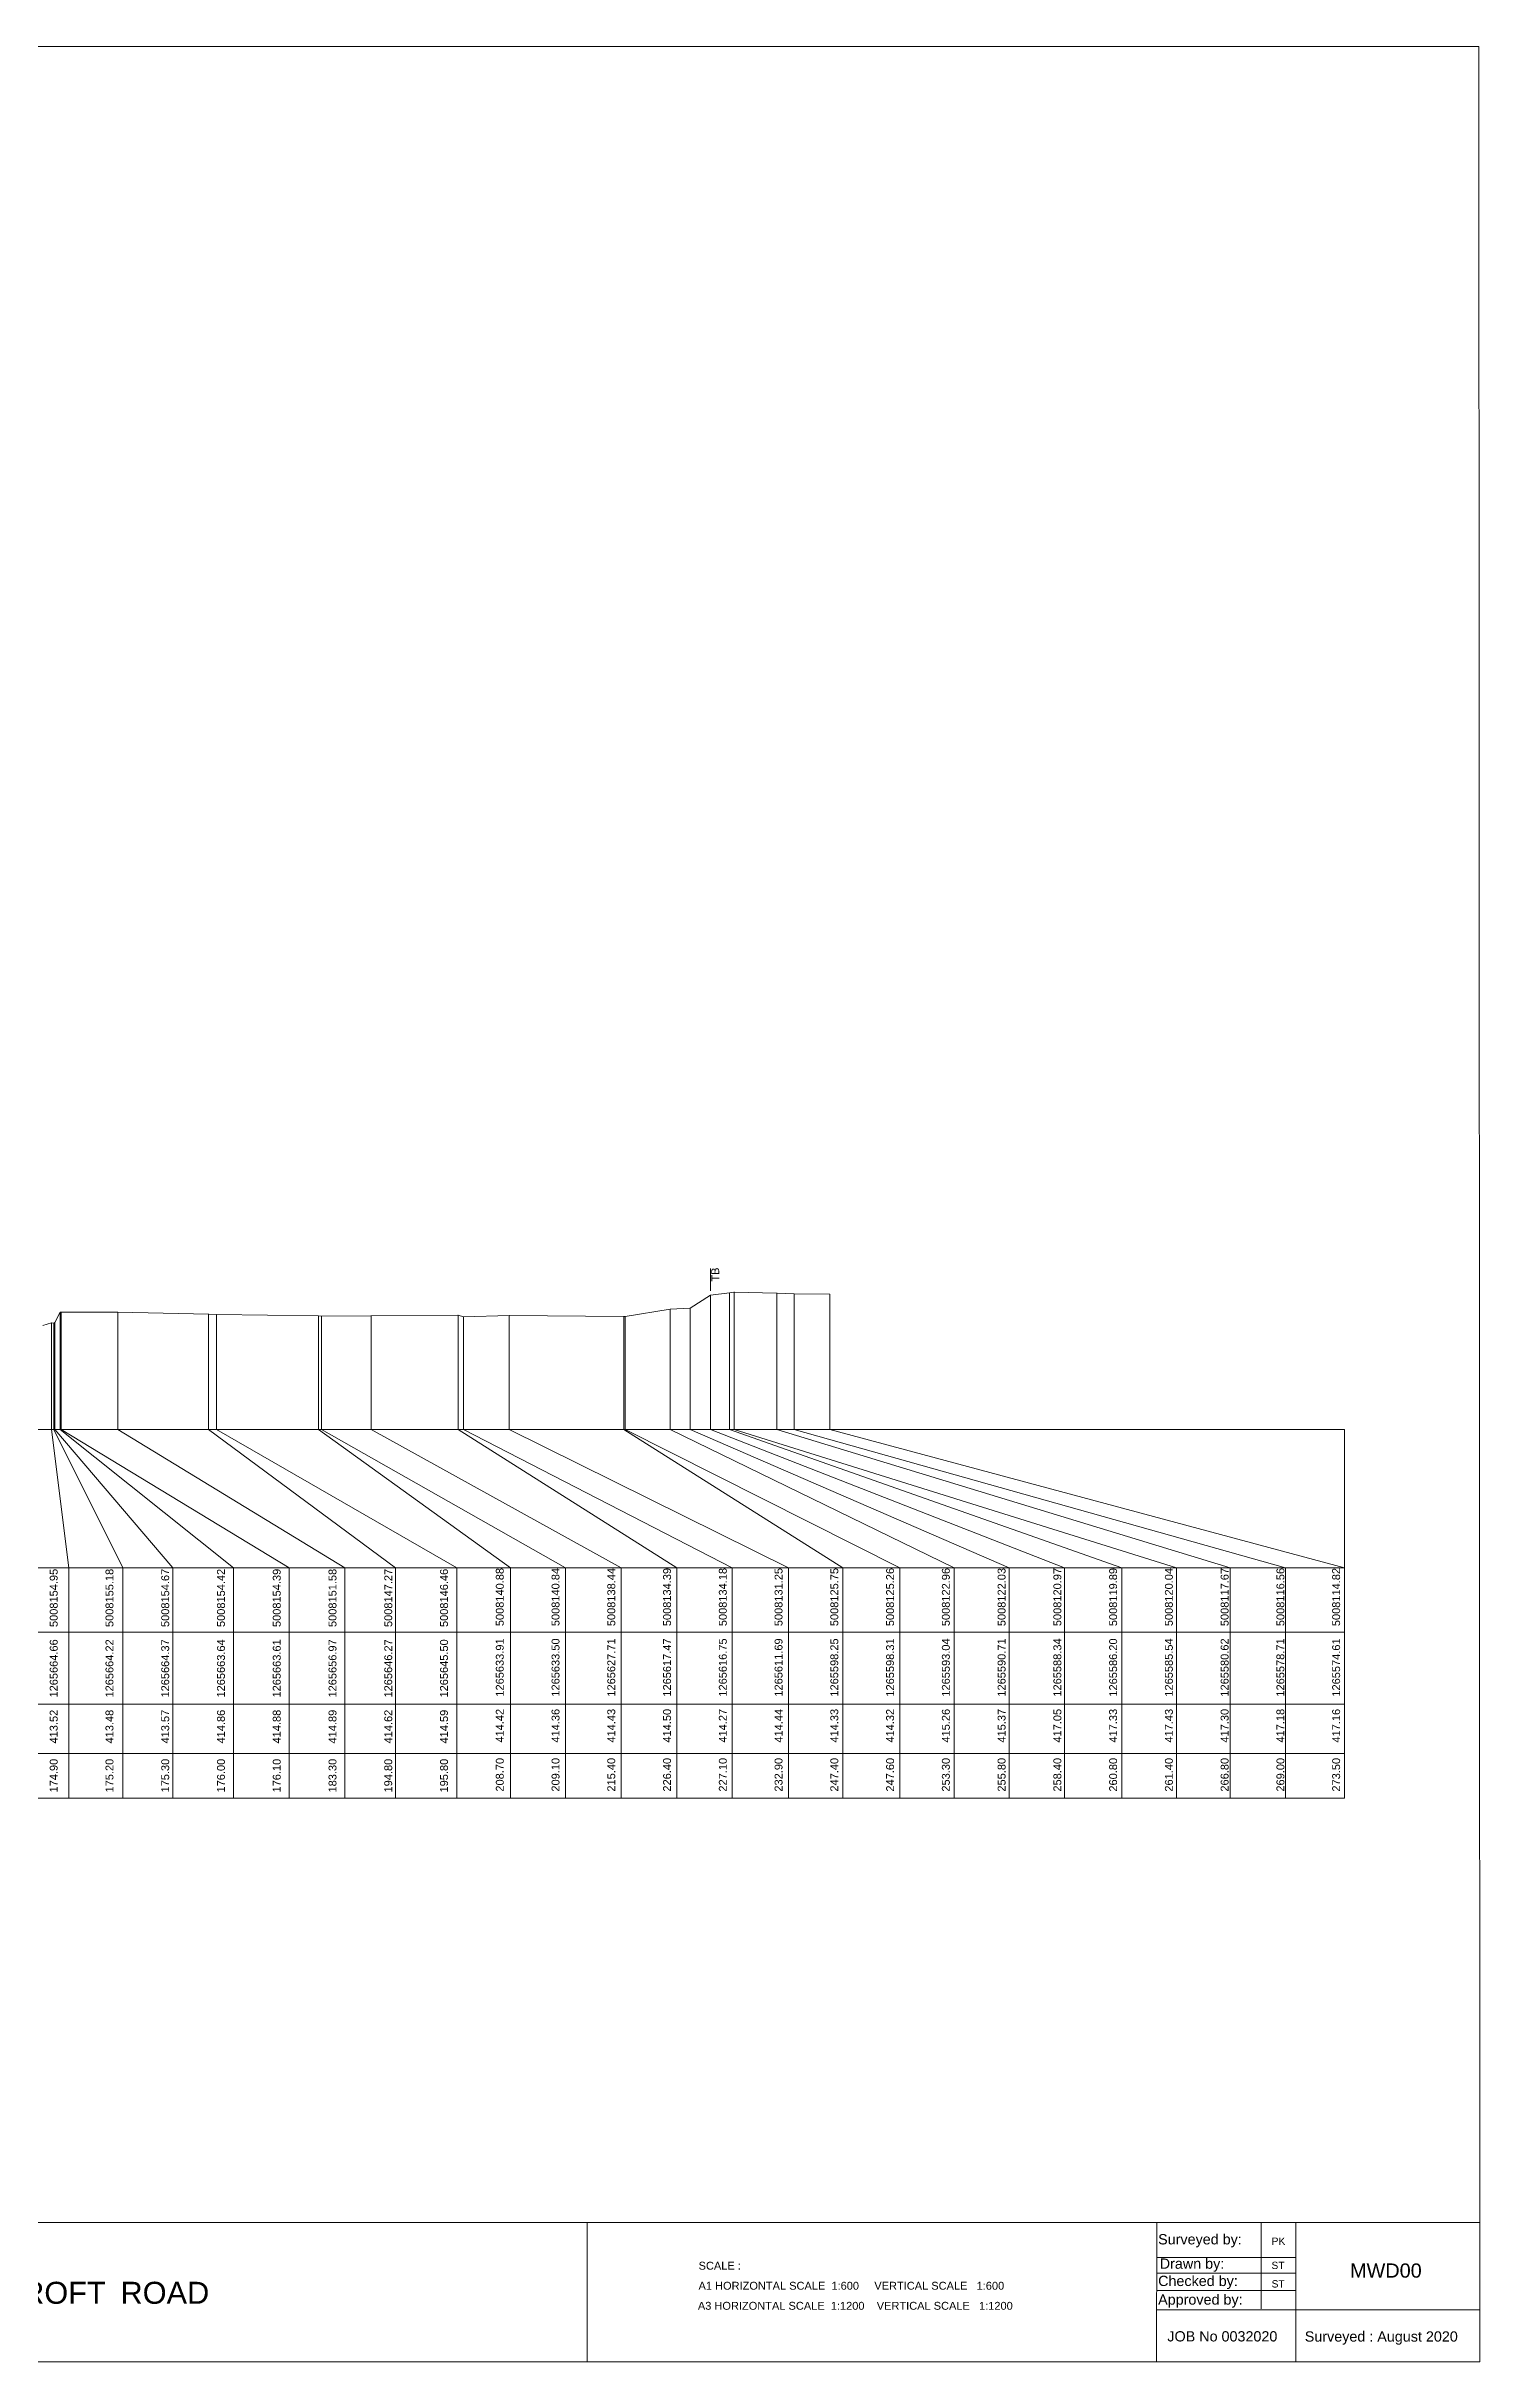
# Model space of a CAD drawing. Header units: millimetres. Extents: x -14740928 to 1380013, y 45080 to 575319.
# Drawn here: x -14483274 to -14301629, y 281850 to 575319 of the extents above; entities that cross this region are included whole.
import ezdxf

# ---------------------------------------------------------------- set-up
doc = ezdxf.new("R2010")
doc.units = ezdxf.units.MM
doc.header["$PDMODE"] = 34
doc.header["$PDSIZE"] = 5
doc.styles.get("Standard").update_dxf_attribs({"font": 'arial.ttf'})

# ---------------------------------------------------------------- blocks, each defined once
blk = doc.blocks.new('GeomaticsNZ TITLE BLOCK')
at = {"color": 7, "linetype": 'Continuous', "lineweight": 0}
for p, q in [((0, 1579.2), (2363.4, 1579.2)), ((2363.4, 1579.2), (2364, 94.9)), ((2364, 94.9), (0, 94.9)), ((15.9, 94.9), (2364, 94.9)), ((2364, 94.9), (382.6, 94.9)), ((1755.4, 94.9), (1755.4, 0)), ((2143.9, 94.9), (2143.7, 0)), ((2214.9, 94.9), (2214.9, 36.1)), ((2238.6, 94.8), (2238.6, 0)), ((2364, 0), (2364, 94.9)), ((2143.9, 71), (2238.6, 71)), ((2143.6, 60.4), (2238.6, 60.4)), ((2143.8, 48.6), (2238.6, 48.6)), ((2143.8, 35.4), (2364, 35.3)), ((0, 0), (2364, 0))]:
    blk.add_line(p, q, dxfattribs=at)
for s, p in [('PK', (2222.1, 79.7)), ('ST', (2222, 63.2)), ('ST', (2222.1, 50.6))]:
    blk.add_text(s, height=5, dxfattribs=at).set_placement(p)
at = {"color": 7, "linetype": 'Continuous', "lineweight": 0, "attachment_point": 1}
for s, insert, char_height in [('{\\C256;Surveyed by:}', (2144.7, 87), 7), ('{\\C256;Drawn by:}', (2145.8, 70.4), 7), ('{\\C256;4 THORNICROFT ^IROAD}', (1257.1, 54.5), 15), ('{\\C256;Checked by:}', (2144.7, 58.6), 7), ('{\\C256;Approved by:}', (2144.7, 45.9), 7), ('{\\C256;JOB No 0032020}', (2151, 20.8), 7), ('{\\C256;Surveyed : August 2020}', (2244.7, 20.7), 7)]:
    blk.add_mtext_dynamic_manual_height_columns(s, width=3535.727, gutter_width=159, heights=[0], dxfattribs=dict(at, insert=insert, char_height=char_height))

msp = doc.modelspace()

# ---------------------------------------------------------------- linework, layer by layer
at = {"color": 7, "linetype": 'Continuous', "lineweight": 0}
for p, q in [((-14399101, 417586), (-14399101, 420402)), ((-14399101, 417050), (-14399101, 400000)), ((-14396701, 417330), (-14396701, 400000)), ((-14396101, 417430), (-14396101, 400000)), ((-14390701, 417300), (-14390701, 400000)), ((-14388501, 417180), (-14388501, 400000)), ((-14384001, 417160), (-14384001, 400000)), ((-14481501, 414860), (-14481501, 400000)), ((-14481401, 414880), (-14481401, 400000)), ((-14474201, 414890), (-14474201, 400000)), ((-14462701, 414620), (-14462701, 400000)), ((-14461701, 414590), (-14461701, 400000)), ((-14448801, 414420), (-14448801, 400000)), ((-14448401, 414360), (-14448401, 400000)), ((-14442101, 414430), (-14442101, 400000)), ((-14431101, 414500), (-14431101, 400000)), ((-14430401, 414270), (-14430401, 400000)), ((-14424601, 414440), (-14424601, 400000)), ((-14410101, 414330), (-14410101, 400000)), ((-14409901, 414320), (-14409901, 400000)), ((-14404201, 415260), (-14404201, 400000)), ((-14401701, 415370), (-14401701, 400000)), ((-14482601, 413520), (-14482601, 400000)), ((-14482301, 413480), (-14482301, 400000)), ((-14482201, 413570), (-14482201, 400000)), ((-14720811, 400000), (-14318770, 400000)), ((-14482601, 400000), (-14480427, 382477)), ((-14482301, 400000), (-14473568, 382477)), ((-14482201, 400000), (-14467253, 382477)), ((-14481501, 400000), (-14459568, 382477)), ((-14481401, 400000), (-14452478, 382477)), ((-14474201, 400000), (-14445457, 382477)), ((-14462701, 400000), (-14439009, 382477)), ((-14461701, 400000), (-14431250, 382477)), ((-14448801, 400000), (-14424454, 382477)), ((-14448401, 400000), (-14417487, 382477)), ((-14442101, 400000), (-14410417, 382477)), ((-14431100, 400000), (-14403383, 382477)), ((-14430400, 400000), (-14396345, 382477)), ((-14424601, 400000), (-14389200, 382477)), ((-14410101, 400000), (-14382341, 382477)), ((-14409901, 400000), (-14375098, 382477)), ((-14404201, 400000), (-14368234, 382477)), ((-14401701, 400000), (-14361261, 382477)), ((-14399101, 400000), (-14354240, 382477)), ((-14396701, 400000), (-14346988, 382477)), ((-14396101, 400000), (-14340033, 382477)), ((-14390701, 400000), (-14333238, 382477)), ((-14388501, 400000), (-14326244, 382477)), ((-14384001, 400000), (-14318770, 382477)), ((-14318770, 400000), (-14318770, 353286)), ((-14720811, 382477), (-14318770, 382477)), ((-14480427, 353286), (-14480427, 382477)), ((-14473568, 353286), (-14473568, 382477)), ((-14467253, 353286), (-14467253, 382477)), ((-14459568, 353286), (-14459568, 382477)), ((-14452478, 353286), (-14452478, 382477)), ((-14445457, 353286), (-14445457, 382477)), ((-14439009, 353286), (-14439009, 382477)), ((-14431250, 353286), (-14431250, 382477)), ((-14424454, 353286), (-14424454, 382477)), ((-14417487, 353286), (-14417487, 382477)), ((-14410417, 353286), (-14410417, 382477)), ((-14403383, 353286), (-14403383, 382477)), ((-14396345, 353286), (-14396345, 382477)), ((-14389200, 353286), (-14389200, 382477)), ((-14382341, 353286), (-14382341, 382477)), ((-14375098, 353286), (-14375098, 382477)), ((-14368234, 353286), (-14368234, 382477)), ((-14361261, 353286), (-14361261, 382477)), ((-14354240, 353286), (-14354240, 382477)), ((-14346988, 353286), (-14346988, 382477)), ((-14340033, 353286), (-14340033, 382477)), ((-14333238, 353286), (-14333238, 382477)), ((-14326244, 353286), (-14326244, 382477)), ((-14720811, 374330), (-14318770, 374330)), ((-14720811, 365191), (-14318770, 365191)), ((-14720811, 358940), (-14318770, 358940)), ((-14720811, 353286), (-14318770, 353286))]:
    msp.add_line(p, q, dxfattribs=at)
at = {"color": 1, "linetype": 'Continuous', "lineweight": 0}
msp.add_lwpolyline([(-14483701, 413200), (-14482601, 413520), (-14482301, 413480), (-14482201, 413570), (-14481501, 414860), (-14481401, 414880), (-14474201, 414890), (-14462701, 414620), (-14461701, 414590), (-14448801, 414420), (-14448401, 414360), (-14442101, 414430), (-14431101, 414500), (-14430401, 414270), (-14424601, 414440), (-14410101, 414330), (-14409901, 414320), (-14404201, 415260), (-14401701, 415370), (-14399101, 417050), (-14396701, 417330), (-14396101, 417430), (-14390701, 417300), (-14388501, 417180), (-14384001, 417160)], dxfattribs=at)
at = {"color": 7, "linetype": 'Continuous', "lineweight": 0}
for p in [(-14399101, 417050), (-14396701, 417330), (-14396101, 417430), (-14390701, 417300), (-14388501, 417180), (-14384001, 417160), (-14481501, 414860), (-14481401, 414880), (-14474201, 414890), (-14462701, 414620), (-14461701, 414590), (-14448801, 414420), (-14448401, 414360), (-14442101, 414430), (-14431101, 414500), (-14430401, 414270), (-14424601, 414440), (-14410101, 414330), (-14409901, 414320), (-14404201, 415260), (-14401701, 415370), (-14482601, 413520), (-14482301, 413480), (-14482201, 413570)]:
    msp.add_point(p, dxfattribs=at)

# ---------------------------------------------------------------- block references
at = {"color": 7, "linetype": 'Continuous', "lineweight": 0, "xscale": 185.8296841842492, "yscale": 185.8296841842492, "zscale": 185.8296841842492}
msp.add_blockref('GeomaticsNZ TITLE BLOCK', (-14740928, 281850), dxfattribs=at)

# ---------------------------------------------------------------- texts
at = {"color": 7, "linetype": 'Continuous', "lineweight": 0}
for s, p in [('TB', (-14398004, 418747)), ('174.90     413.52    1265664.66    5008154.95', (-14481838, 353995)), ('175.20     413.48    1265664.22    5008155.18', (-14474772, 353995)), ('175.30     413.57    1265664.37    5008154.67', (-14467706, 353995)), ('176.00     414.86    1265663.64    5008154.42', (-14460640, 353995)), ('176.10     414.88    1265663.61    5008154.39', (-14453574, 353995)), ('183.30     414.89    1265656.97    5008151.58', (-14446507, 353995)), ('194.80     414.62    1265646.27    5008147.27', (-14439441, 353995)), ('195.80     414.59    1265645.50    5008146.46', (-14432376, 353995)), ('208.70     414.42    1265633.91    5008140.88', (-14425310, 354107)), ('209.10     414.36    1265633.50    5008140.84', (-14418244, 354107)), ('215.40     414.43    1265627.71    5008138.44', (-14411178, 354107)), ('226.40     414.50    1265617.47    5008134.39', (-14404112, 354107)), ('227.10     414.27    1265616.75    5008134.18', (-14397046, 354107)), ('232.90     414.44    1265611.69    5008131.25', (-14389980, 354107)), ('247.40     414.33    1265598.25    5008125.75', (-14382914, 354107)), ('247.60     414.32    1265598.31    5008125.26', (-14375847, 354107)), ('253.30     415.26    1265593.04    5008122.96', (-14368781, 354107)), ('255.80     415.37    1265590.71    5008122.03', (-14361715, 354107)), ('258.40     417.05    1265588.34    5008120.97', (-14354649, 354107)), ('260.80     417.33    1265586.20    5008119.89', (-14347583, 354107)), ('261.40     417.43    1265585.54    5008120.04', (-14340517, 354107)), ('266.80     417.30    1265580.62    5008117.67', (-14333451, 354107)), ('269.00     417.18    1265578.71    5008116.56', (-14326384, 354107)), ('273.50     417.16    1265574.61    5008114.82', (-14319319, 354107))]:
    msp.add_text(s, height=1000, rotation=90, dxfattribs=at).set_placement(p)
for s, height, p in [('SCALE :  ', 1000, (-14400613, 293517)), ('MWD00    ', 1800, (-14318054, 292504)), ('A1 HORIZONTAL SCALE  1:600     VERTICAL SCALE   1:600', 1000, (-14400624, 290975)), ('A3 HORIZONTAL SCALE  1:1200    VERTICAL SCALE   1:1200  ', 1000, (-14400705, 288433))]:
    msp.add_text(s, height=height, dxfattribs=at).set_placement(p)

doc.saveas('drawing.dxf')
